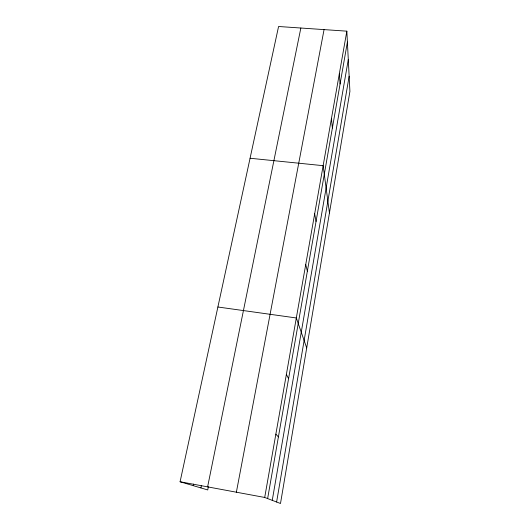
<?xml version="1.0" encoding="UTF-8"?>
<svg xmlns="http://www.w3.org/2000/svg" width="530" height="530" viewBox="0 0 530 530"><rect width="100%" height="100%" fill="white"/><g stroke="black" fill="none" stroke-linecap="round" stroke-linejoin="round"><path stroke-width="0.79" d="M276.614 502.016L349.144 76.24M272.254 500.346L348.29 59.499M267.63 498.578L347.395 42.049M346.839 31.164L349.919 91.405L280.496 503.5L264.702 497.458L346.839 31.164L278.575 26.5L180.081 481.757L207.727 489.945L208.383 486.725M236.373 492.204L324.062 29.607M207.608 486.865L300.848 28.024M200.916 487.931L201.407 485.526M193.278 485.666L193.616 484.069M250.074 158.251L323.141 165.678L329.441 212.974M217.89 307.002L296.316 317.967L306.704 347.945M180.081 481.757L264.702 497.458M275.852 434.169L278.402 436.925M286.372 374.438L288.585 378.645M305.737 264.503L307.367 271.161M314.668 213.809L316.039 221.5M331.442 118.568L332.376 128.022M339.333 73.783L340.068 83.998"/></g></svg>
